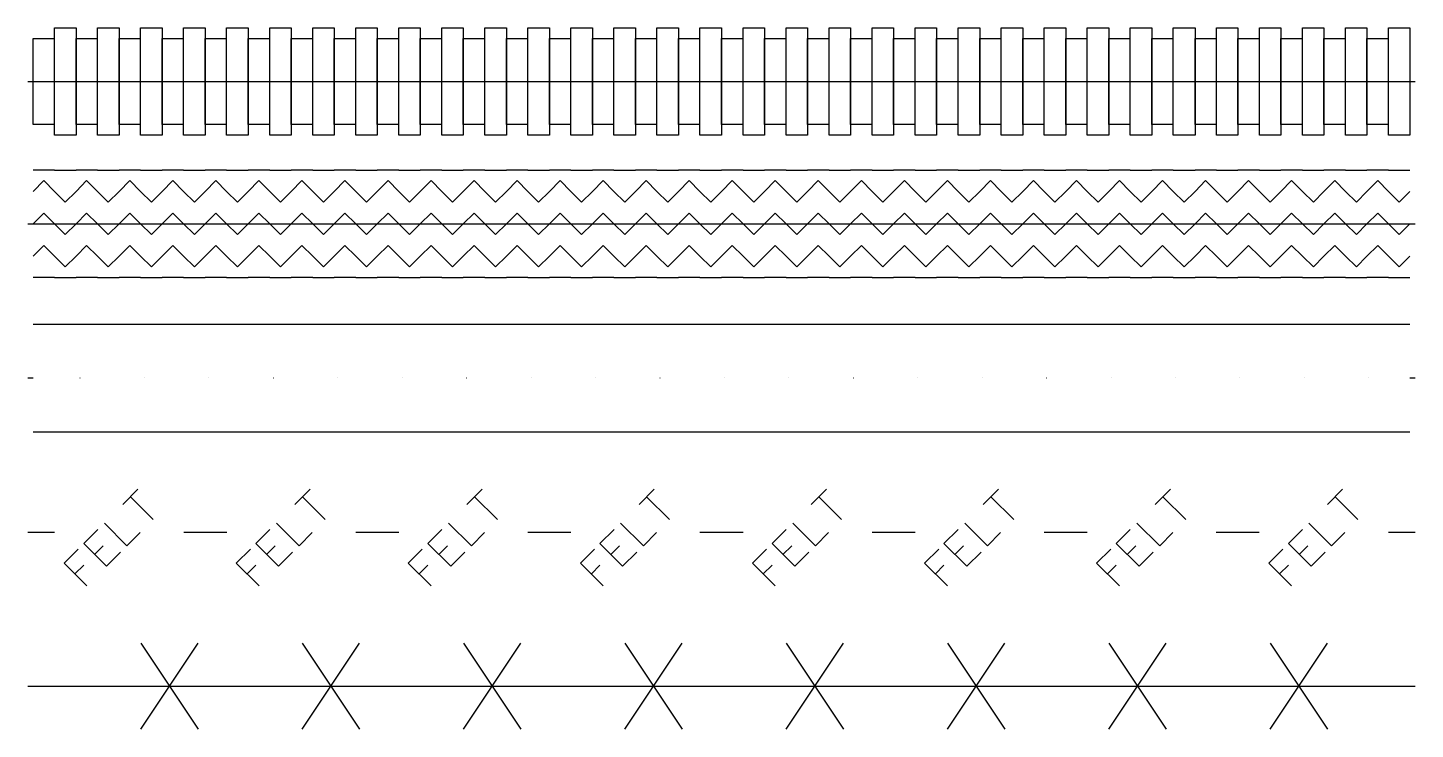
# Model space of a CAD drawing. Header units: inches. Extents: x 47316 to 59086, y 3141 to 11743.
# Drawn here: x 50310.2 to 50374.8, y 7525.4 to 7558 of the extents above; entities that cross this region are included whole.
import ezdxf

# ---------------------------------------------------------------- set-up
doc = ezdxf.new("R2010")
doc.units = ezdxf.units.IN
doc.header["$MEASUREMENT"] = 0

msp = doc.modelspace()

# ---------------------------------------------------------------- linework, layer by layer
at = {"color": 0, "lineweight": -3}
for p, q in [((50311.497, 7558.001), (50312.497, 7558.001)), ((50311.497, 7552.998), (50311.497, 7558.001)), ((50312.497, 7558.001), (50312.497, 7552.998)), ((50313.498, 7558.001), (50314.498, 7558.001)), ((50313.498, 7552.998), (50313.498, 7558.001)), ((50314.498, 7558.001), (50314.498, 7552.998)), ((50315.499, 7558.001), (50316.5, 7558.001)), ((50315.499, 7552.998), (50315.499, 7558.001)), ((50316.5, 7558.001), (50316.5, 7552.998)), ((50317.5, 7558.001), (50318.501, 7558.001)), ((50317.5, 7552.998), (50317.5, 7558.001)), ((50318.501, 7558.001), (50318.501, 7552.998)), ((50319.502, 7558.001), (50320.514, 7558.001)), ((50319.502, 7552.998), (50319.502, 7558.001)), ((50320.514, 7558.001), (50320.514, 7552.998)), ((50321.515, 7558.001), (50322.516, 7558.001)), ((50321.515, 7552.998), (50321.515, 7558.001)), ((50322.516, 7558.001), (50322.516, 7552.998)), ((50323.516, 7558.001), (50324.517, 7558.001)), ((50323.516, 7552.998), (50323.516, 7558.001)), ((50324.517, 7558.001), (50324.517, 7552.998)), ((50325.518, 7558.001), (50326.518, 7558.001)), ((50325.518, 7552.998), (50325.518, 7558.001)), ((50326.518, 7558.001), (50326.518, 7552.998)), ((50327.519, 7558.001), (50328.519, 7558.001)), ((50327.519, 7552.998), (50327.519, 7558.001)), ((50328.519, 7558.001), (50328.519, 7552.998)), ((50329.52, 7558.001), (50330.521, 7558.001)), ((50329.52, 7552.998), (50329.52, 7558.001)), ((50330.521, 7558.001), (50330.521, 7552.998)), ((50331.534, 7558.001), (50332.534, 7558.001)), ((50331.534, 7552.998), (50331.534, 7558.001)), ((50332.534, 7558.001), (50332.534, 7552.998)), ((50333.535, 7558.001), (50334.535, 7558.001)), ((50333.535, 7552.998), (50333.535, 7558.001)), ((50334.535, 7558.001), (50334.535, 7552.998)), ((50335.536, 7558.001), (50336.537, 7558.001)), ((50335.536, 7552.998), (50335.536, 7558.001)), ((50336.537, 7558.001), (50336.537, 7552.998)), ((50337.537, 7558.001), (50338.538, 7558.001)), ((50337.537, 7552.998), (50337.537, 7558.001)), ((50338.538, 7558.001), (50338.538, 7552.998)), ((50339.539, 7558.001), (50340.539, 7558.001)), ((50339.539, 7552.998), (50339.539, 7558.001)), ((50340.539, 7558.001), (50340.539, 7552.998)), ((50341.54, 7558.001), (50342.553, 7558.001)), ((50341.54, 7552.998), (50341.54, 7558.001)), ((50342.553, 7558.001), (50342.553, 7552.998)), ((50343.553, 7558.001), (50344.554, 7558.001)), ((50343.553, 7552.998), (50343.553, 7558.001)), ((50344.554, 7558.001), (50344.554, 7552.998)), ((50345.555, 7558.001), (50346.555, 7558.001)), ((50345.555, 7552.998), (50345.555, 7558.001)), ((50346.555, 7558.001), (50346.555, 7552.998)), ((50347.556, 7558.001), (50348.556, 7558.001)), ((50347.556, 7552.998), (50347.556, 7558.001)), ((50348.556, 7558.001), (50348.556, 7552.998)), ((50349.557, 7558.001), (50350.558, 7558.001)), ((50349.557, 7552.998), (50349.557, 7558.001)), ((50350.558, 7558.001), (50350.558, 7552.998)), ((50351.558, 7558.001), (50352.559, 7558.001)), ((50351.558, 7552.998), (50351.558, 7558.001)), ((50352.559, 7558.001), (50352.559, 7552.998)), ((50353.572, 7558.001), (50354.572, 7558.001)), ((50353.572, 7552.998), (50353.572, 7558.001)), ((50354.572, 7558.001), (50354.572, 7552.998)), ((50355.573, 7558.001), (50356.574, 7558.001)), ((50355.573, 7552.998), (50355.573, 7558.001)), ((50356.574, 7558.001), (50356.574, 7552.998)), ((50357.574, 7558.001), (50358.575, 7558.001)), ((50357.574, 7552.998), (50357.574, 7558.001)), ((50358.575, 7558.001), (50358.575, 7552.998)), ((50359.576, 7558.001), (50360.576, 7558.001)), ((50359.576, 7552.998), (50359.576, 7558.001)), ((50360.576, 7558.001), (50360.576, 7552.998)), ((50361.577, 7558.001), (50362.577, 7558.001)), ((50361.577, 7552.998), (50361.577, 7558.001)), ((50362.577, 7558.001), (50362.577, 7552.998)), ((50363.578, 7558.001), (50364.591, 7558.001)), ((50363.578, 7552.998), (50363.578, 7558.001)), ((50364.591, 7558.001), (50364.591, 7552.998)), ((50365.592, 7558.001), (50366.592, 7558.001)), ((50365.592, 7552.998), (50365.592, 7558.001)), ((50366.592, 7558.001), (50366.592, 7552.998)), ((50367.593, 7558.001), (50368.593, 7558.001)), ((50367.593, 7552.998), (50367.593, 7558.001)), ((50368.593, 7558.001), (50368.593, 7552.998)), ((50369.594, 7558.001), (50370.595, 7558.001)), ((50369.594, 7552.998), (50369.594, 7558.001)), ((50370.595, 7558.001), (50370.595, 7552.998)), ((50371.595, 7558.001), (50372.596, 7558.001)), ((50371.595, 7552.998), (50371.595, 7558.001)), ((50372.596, 7558.001), (50372.596, 7552.998)), ((50373.597, 7558.001), (50374.597, 7558.001)), ((50373.597, 7552.998), (50373.597, 7558.001)), ((50374.597, 7558.001), (50374.597, 7552.998)), ((50310.496, 7553.504), (50310.496, 7557.507)), ((50310.496, 7557.507), (50311.497, 7557.507)), ((50312.497, 7553.504), (50312.497, 7557.507)), ((50312.497, 7557.507), (50313.498, 7557.507)), ((50314.498, 7553.504), (50314.498, 7557.507)), ((50314.498, 7557.507), (50315.499, 7557.507)), ((50316.5, 7553.504), (50316.5, 7557.507)), ((50316.5, 7557.507), (50317.5, 7557.507)), ((50318.501, 7553.504), (50318.501, 7557.507)), ((50318.501, 7557.507), (50319.502, 7557.507)), ((50320.514, 7553.504), (50320.514, 7557.507)), ((50320.514, 7557.507), (50321.515, 7557.507)), ((50322.516, 7553.504), (50322.516, 7557.507)), ((50322.516, 7557.507), (50323.516, 7557.507)), ((50324.517, 7553.504), (50324.517, 7557.507)), ((50324.517, 7557.507), (50325.518, 7557.507)), ((50326.518, 7553.504), (50326.518, 7557.507)), ((50326.518, 7557.507), (50327.519, 7557.507)), ((50328.519, 7553.504), (50328.519, 7557.507)), ((50328.519, 7557.507), (50329.52, 7557.507)), ((50330.521, 7553.504), (50330.521, 7557.507)), ((50330.521, 7557.507), (50331.534, 7557.507)), ((50332.534, 7553.504), (50332.534, 7557.507)), ((50332.534, 7557.507), (50333.535, 7557.507)), ((50334.535, 7553.504), (50334.535, 7557.507)), ((50334.535, 7557.507), (50335.536, 7557.507)), ((50336.537, 7553.504), (50336.537, 7557.507)), ((50336.537, 7557.507), (50337.537, 7557.507)), ((50338.538, 7553.504), (50338.538, 7557.507)), ((50338.538, 7557.507), (50339.539, 7557.507)), ((50340.539, 7553.504), (50340.539, 7557.507)), ((50340.539, 7557.507), (50341.54, 7557.507)), ((50342.553, 7553.504), (50342.553, 7557.507)), ((50342.553, 7557.507), (50343.553, 7557.507)), ((50344.554, 7553.504), (50344.554, 7557.507)), ((50344.554, 7557.507), (50345.555, 7557.507)), ((50346.555, 7553.504), (50346.555, 7557.507)), ((50346.555, 7557.507), (50347.556, 7557.507)), ((50348.556, 7553.504), (50348.556, 7557.507)), ((50348.556, 7557.507), (50349.557, 7557.507)), ((50350.558, 7553.504), (50350.558, 7557.507)), ((50350.558, 7557.507), (50351.558, 7557.507)), ((50352.559, 7553.504), (50352.559, 7557.507)), ((50352.559, 7557.507), (50353.572, 7557.507)), ((50354.572, 7553.504), (50354.572, 7557.507)), ((50354.572, 7557.507), (50355.573, 7557.507)), ((50356.574, 7553.504), (50356.574, 7557.507)), ((50356.574, 7557.507), (50357.574, 7557.507)), ((50358.575, 7553.504), (50358.575, 7557.507)), ((50358.575, 7557.507), (50359.576, 7557.507)), ((50360.576, 7553.504), (50360.576, 7557.507)), ((50360.576, 7557.507), (50361.577, 7557.507)), ((50362.577, 7553.504), (50362.577, 7557.507)), ((50362.577, 7557.507), (50363.578, 7557.507)), ((50364.591, 7553.504), (50364.591, 7557.507)), ((50364.591, 7557.507), (50365.592, 7557.507)), ((50366.592, 7553.504), (50366.592, 7557.507)), ((50366.592, 7557.507), (50367.593, 7557.507)), ((50368.593, 7553.504), (50368.593, 7557.507)), ((50368.593, 7557.507), (50369.594, 7557.507)), ((50370.595, 7553.504), (50370.595, 7557.507)), ((50370.595, 7557.507), (50371.595, 7557.507)), ((50372.596, 7553.504), (50372.596, 7557.507)), ((50372.596, 7557.507), (50373.597, 7557.507)), ((50310.249, 7555.505), (50310.496, 7555.505)), ((50310.496, 7555.505), (50312.497, 7555.505)), ((50312.497, 7555.505), (50314.498, 7555.505)), ((50314.498, 7555.505), (50316.5, 7555.505)), ((50316.5, 7555.505), (50318.501, 7555.505)), ((50318.501, 7555.505), (50320.514, 7555.505)), ((50320.514, 7555.505), (50322.516, 7555.505)), ((50322.516, 7555.505), (50324.517, 7555.505)), ((50324.517, 7555.505), (50326.518, 7555.505)), ((50326.518, 7555.505), (50328.519, 7555.505)), ((50328.519, 7555.505), (50330.521, 7555.505)), ((50330.521, 7555.505), (50332.534, 7555.505)), ((50332.534, 7555.505), (50334.535, 7555.505)), ((50334.535, 7555.505), (50336.537, 7555.505)), ((50336.537, 7555.505), (50338.538, 7555.505)), ((50338.538, 7555.505), (50340.539, 7555.505)), ((50340.539, 7555.505), (50342.553, 7555.505)), ((50342.553, 7555.505), (50344.554, 7555.505)), ((50344.554, 7555.505), (50346.555, 7555.505)), ((50346.555, 7555.505), (50348.556, 7555.505)), ((50348.556, 7555.505), (50350.558, 7555.505)), ((50350.558, 7555.505), (50352.559, 7555.505)), ((50352.559, 7555.505), (50354.572, 7555.505)), ((50354.572, 7555.505), (50356.574, 7555.505)), ((50356.574, 7555.505), (50358.575, 7555.505)), ((50358.575, 7555.505), (50360.576, 7555.505)), ((50360.576, 7555.505), (50362.577, 7555.505)), ((50362.577, 7555.505), (50364.591, 7555.505)), ((50364.591, 7555.505), (50366.592, 7555.505)), ((50366.592, 7555.505), (50368.593, 7555.505)), ((50368.593, 7555.505), (50370.595, 7555.505)), ((50370.595, 7555.505), (50372.596, 7555.505)), ((50372.596, 7555.505), (50374.597, 7555.505)), ((50374.597, 7555.505), (50374.844, 7555.505)), ((50311.497, 7553.504), (50310.496, 7553.504)), ((50313.498, 7553.504), (50312.497, 7553.504)), ((50315.499, 7553.504), (50314.498, 7553.504)), ((50317.5, 7553.504), (50316.5, 7553.504)), ((50319.502, 7553.504), (50318.501, 7553.504)), ((50321.515, 7553.504), (50320.514, 7553.504)), ((50323.516, 7553.504), (50322.516, 7553.504)), ((50325.518, 7553.504), (50324.517, 7553.504)), ((50327.519, 7553.504), (50326.518, 7553.504)), ((50329.52, 7553.504), (50328.519, 7553.504)), ((50331.534, 7553.504), (50330.521, 7553.504)), ((50333.535, 7553.504), (50332.534, 7553.504)), ((50335.536, 7553.504), (50334.535, 7553.504)), ((50337.537, 7553.504), (50336.537, 7553.504)), ((50339.539, 7553.504), (50338.538, 7553.504)), ((50341.54, 7553.504), (50340.539, 7553.504)), ((50343.553, 7553.504), (50342.553, 7553.504)), ((50345.555, 7553.504), (50344.554, 7553.504)), ((50347.556, 7553.504), (50346.555, 7553.504)), ((50349.557, 7553.504), (50348.556, 7553.504)), ((50351.558, 7553.504), (50350.558, 7553.504)), ((50353.572, 7553.504), (50352.559, 7553.504)), ((50355.573, 7553.504), (50354.572, 7553.504)), ((50357.574, 7553.504), (50356.574, 7553.504)), ((50359.576, 7553.504), (50358.575, 7553.504)), ((50361.577, 7553.504), (50360.576, 7553.504)), ((50363.578, 7553.504), (50362.577, 7553.504)), ((50365.592, 7553.504), (50364.591, 7553.504)), ((50367.593, 7553.504), (50366.592, 7553.504)), ((50369.594, 7553.504), (50368.593, 7553.504)), ((50371.595, 7553.504), (50370.595, 7553.504)), ((50373.597, 7553.504), (50372.596, 7553.504)), ((50312.497, 7552.998), (50311.497, 7552.998)), ((50314.498, 7552.998), (50313.498, 7552.998)), ((50316.5, 7552.998), (50315.499, 7552.998)), ((50318.501, 7552.998), (50317.5, 7552.998)), ((50320.514, 7552.998), (50319.502, 7552.998)), ((50322.516, 7552.998), (50321.515, 7552.998)), ((50324.517, 7552.998), (50323.516, 7552.998)), ((50326.518, 7552.998), (50325.518, 7552.998)), ((50328.519, 7552.998), (50327.519, 7552.998)), ((50330.521, 7552.998), (50329.52, 7552.998)), ((50332.534, 7552.998), (50331.534, 7552.998)), ((50334.535, 7552.998), (50333.535, 7552.998)), ((50336.537, 7552.998), (50335.536, 7552.998)), ((50338.538, 7552.998), (50337.537, 7552.998)), ((50340.539, 7552.998), (50339.539, 7552.998)), ((50342.553, 7552.998), (50341.54, 7552.998)), ((50344.554, 7552.998), (50343.553, 7552.998)), ((50346.555, 7552.998), (50345.555, 7552.998)), ((50348.556, 7552.998), (50347.556, 7552.998)), ((50350.558, 7552.998), (50349.557, 7552.998)), ((50352.559, 7552.998), (50351.558, 7552.998)), ((50354.572, 7552.998), (50353.572, 7552.998)), ((50356.574, 7552.998), (50355.573, 7552.998)), ((50358.575, 7552.998), (50357.574, 7552.998)), ((50360.576, 7552.998), (50359.576, 7552.998)), ((50362.577, 7552.998), (50361.577, 7552.998)), ((50364.591, 7552.998), (50363.578, 7552.998)), ((50366.592, 7552.998), (50365.592, 7552.998)), ((50368.593, 7552.998), (50367.593, 7552.998)), ((50370.595, 7552.998), (50369.594, 7552.998)), ((50372.596, 7552.998), (50371.595, 7552.998)), ((50374.597, 7552.998), (50373.597, 7552.998)), ((50311.497, 7551.379), (50310.496, 7551.379)), ((50311.497, 7551.379), (50312.497, 7551.379)), ((50313.498, 7551.379), (50312.497, 7551.379)), ((50313.498, 7551.379), (50314.498, 7551.379)), ((50315.499, 7551.379), (50314.498, 7551.379)), ((50315.499, 7551.379), (50316.5, 7551.379)), ((50317.5, 7551.379), (50316.5, 7551.379)), ((50317.5, 7551.379), (50318.501, 7551.379)), ((50319.502, 7551.379), (50318.501, 7551.379)), ((50319.502, 7551.379), (50320.514, 7551.379)), ((50321.515, 7551.379), (50320.514, 7551.379)), ((50321.515, 7551.379), (50322.516, 7551.379)), ((50323.516, 7551.379), (50322.516, 7551.379)), ((50323.516, 7551.379), (50324.517, 7551.379)), ((50325.518, 7551.379), (50324.517, 7551.379)), ((50325.518, 7551.379), (50326.518, 7551.379)), ((50327.519, 7551.379), (50326.518, 7551.379)), ((50327.519, 7551.379), (50328.519, 7551.379)), ((50329.52, 7551.379), (50328.519, 7551.379)), ((50329.52, 7551.379), (50330.521, 7551.379)), ((50331.534, 7551.379), (50330.521, 7551.379)), ((50331.534, 7551.379), (50332.534, 7551.379)), ((50333.535, 7551.379), (50332.534, 7551.379)), ((50333.535, 7551.379), (50334.535, 7551.379)), ((50335.536, 7551.379), (50334.535, 7551.379)), ((50335.536, 7551.379), (50336.537, 7551.379)), ((50337.537, 7551.379), (50336.537, 7551.379)), ((50337.537, 7551.379), (50338.538, 7551.379)), ((50339.539, 7551.379), (50338.538, 7551.379)), ((50339.539, 7551.379), (50340.539, 7551.379)), ((50341.54, 7551.379), (50340.539, 7551.379)), ((50341.54, 7551.379), (50342.553, 7551.379)), ((50343.553, 7551.379), (50342.553, 7551.379)), ((50343.553, 7551.379), (50344.554, 7551.379)), ((50345.555, 7551.379), (50344.554, 7551.379)), ((50345.555, 7551.379), (50346.555, 7551.379)), ((50347.556, 7551.379), (50346.555, 7551.379)), ((50347.556, 7551.379), (50348.556, 7551.379)), ((50349.557, 7551.379), (50348.556, 7551.379)), ((50349.557, 7551.379), (50350.558, 7551.379)), ((50351.558, 7551.379), (50350.558, 7551.379)), ((50351.558, 7551.379), (50352.559, 7551.379)), ((50353.572, 7551.379), (50352.559, 7551.379)), ((50353.572, 7551.379), (50354.572, 7551.379)), ((50355.573, 7551.379), (50354.572, 7551.379)), ((50355.573, 7551.379), (50356.574, 7551.379)), ((50357.574, 7551.379), (50356.574, 7551.379)), ((50357.574, 7551.379), (50358.575, 7551.379)), ((50359.576, 7551.379), (50358.575, 7551.379)), ((50359.576, 7551.379), (50360.576, 7551.379)), ((50361.577, 7551.379), (50360.576, 7551.379)), ((50361.577, 7551.379), (50362.577, 7551.379)), ((50363.578, 7551.379), (50362.577, 7551.379)), ((50363.578, 7551.379), (50364.591, 7551.379)), ((50365.592, 7551.379), (50364.591, 7551.379)), ((50365.592, 7551.379), (50366.592, 7551.379)), ((50367.593, 7551.379), (50366.592, 7551.379)), ((50367.593, 7551.379), (50368.593, 7551.379)), ((50369.594, 7551.379), (50368.593, 7551.379)), ((50369.594, 7551.379), (50370.595, 7551.379)), ((50371.595, 7551.379), (50370.595, 7551.379)), ((50371.595, 7551.379), (50372.596, 7551.379)), ((50373.597, 7551.379), (50372.596, 7551.379)), ((50373.597, 7551.379), (50374.597, 7551.379)), ((50310.496, 7550.379), (50310.99, 7550.885)), ((50310.99, 7550.885), (50311.497, 7550.379)), ((50312.497, 7550.379), (50312.991, 7550.885)), ((50312.991, 7550.885), (50313.498, 7550.379)), ((50314.498, 7550.379), (50315.005, 7550.885)), ((50315.005, 7550.885), (50315.499, 7550.379)), ((50316.5, 7550.379), (50317.006, 7550.885)), ((50317.006, 7550.885), (50317.5, 7550.379)), ((50318.501, 7550.379), (50319.007, 7550.885)), ((50319.007, 7550.885), (50319.502, 7550.379)), ((50320.514, 7550.379), (50321.009, 7550.885)), ((50321.009, 7550.885), (50321.515, 7550.379)), ((50322.516, 7550.379), (50323.01, 7550.885)), ((50323.01, 7550.885), (50323.516, 7550.379)), ((50324.517, 7550.379), (50325.011, 7550.885)), ((50325.011, 7550.885), (50325.518, 7550.379)), ((50326.518, 7550.379), (50327.025, 7550.885)), ((50327.025, 7550.885), (50327.519, 7550.379)), ((50328.519, 7550.379), (50329.026, 7550.885)), ((50329.026, 7550.885), (50329.52, 7550.379)), ((50330.521, 7550.379), (50331.027, 7550.885)), ((50331.027, 7550.885), (50331.534, 7550.379)), ((50332.534, 7550.379), (50333.028, 7550.885)), ((50333.028, 7550.885), (50333.535, 7550.379)), ((50334.535, 7550.379), (50335.03, 7550.885)), ((50335.03, 7550.885), (50335.536, 7550.379)), ((50336.537, 7550.379), (50337.043, 7550.885)), ((50337.043, 7550.885), (50337.537, 7550.379)), ((50338.538, 7550.379), (50339.044, 7550.885)), ((50339.044, 7550.885), (50339.539, 7550.379)), ((50340.539, 7550.379), (50341.046, 7550.885)), ((50341.046, 7550.885), (50341.54, 7550.379)), ((50342.553, 7550.379), (50343.047, 7550.885)), ((50343.047, 7550.885), (50343.553, 7550.379)), ((50344.554, 7550.379), (50345.048, 7550.885)), ((50345.048, 7550.885), (50345.555, 7550.379)), ((50346.555, 7550.379), (50347.049, 7550.885)), ((50347.049, 7550.885), (50347.556, 7550.379)), ((50348.556, 7550.379), (50349.063, 7550.885)), ((50349.063, 7550.885), (50349.557, 7550.379)), ((50350.558, 7550.379), (50351.064, 7550.885)), ((50351.064, 7550.885), (50351.558, 7550.379)), ((50352.559, 7550.379), (50353.065, 7550.885)), ((50353.065, 7550.885), (50353.572, 7550.379)), ((50354.572, 7550.379), (50355.067, 7550.885)), ((50355.067, 7550.885), (50355.573, 7550.379)), ((50356.574, 7550.379), (50357.068, 7550.885)), ((50357.068, 7550.885), (50357.574, 7550.379)), ((50358.575, 7550.379), (50359.081, 7550.885)), ((50359.081, 7550.885), (50359.576, 7550.379)), ((50360.576, 7550.379), (50361.083, 7550.885)), ((50361.083, 7550.885), (50361.577, 7550.379)), ((50362.577, 7550.379), (50363.084, 7550.885)), ((50363.084, 7550.885), (50363.578, 7550.379)), ((50364.591, 7550.379), (50365.085, 7550.885)), ((50365.085, 7550.885), (50365.592, 7550.379)), ((50366.592, 7550.379), (50367.086, 7550.885)), ((50367.086, 7550.885), (50367.593, 7550.379)), ((50368.593, 7550.379), (50369.088, 7550.885)), ((50369.088, 7550.885), (50369.594, 7550.379)), ((50370.595, 7550.379), (50371.101, 7550.885)), ((50371.101, 7550.885), (50371.595, 7550.379)), ((50372.596, 7550.379), (50373.102, 7550.885)), ((50373.102, 7550.885), (50373.597, 7550.379)), ((50311.991, 7549.885), (50311.497, 7550.379)), ((50312.497, 7550.379), (50311.991, 7549.885)), ((50313.992, 7549.885), (50313.498, 7550.379)), ((50314.498, 7550.379), (50313.992, 7549.885)), ((50316.006, 7549.885), (50315.499, 7550.379)), ((50316.5, 7550.379), (50316.006, 7549.885)), ((50318.007, 7549.885), (50317.5, 7550.379)), ((50318.501, 7550.379), (50318.007, 7549.885)), ((50320.008, 7549.885), (50319.502, 7550.379)), ((50320.514, 7550.379), (50320.008, 7549.885)), ((50322.009, 7549.885), (50321.515, 7550.379)), ((50322.516, 7550.379), (50322.009, 7549.885)), ((50324.01, 7549.885), (50323.516, 7550.379)), ((50324.517, 7550.379), (50324.01, 7549.885)), ((50326.024, 7549.885), (50325.518, 7550.379)), ((50326.518, 7550.379), (50326.024, 7549.885)), ((50328.025, 7549.885), (50327.519, 7550.379)), ((50328.519, 7550.379), (50328.025, 7549.885)), ((50330.027, 7549.885), (50329.52, 7550.379)), ((50330.521, 7550.379), (50330.027, 7549.885)), ((50332.028, 7549.885), (50331.534, 7550.379)), ((50332.534, 7550.379), (50332.028, 7549.885)), ((50334.029, 7549.885), (50333.535, 7550.379)), ((50334.535, 7550.379), (50334.029, 7549.885)), ((50336.03, 7549.885), (50335.536, 7550.379)), ((50336.537, 7550.379), (50336.03, 7549.885)), ((50338.044, 7549.885), (50337.537, 7550.379)), ((50338.538, 7550.379), (50338.044, 7549.885)), ((50340.045, 7549.885), (50339.539, 7550.379)), ((50340.539, 7550.379), (50340.045, 7549.885)), ((50342.046, 7549.885), (50341.54, 7550.379)), ((50342.553, 7550.379), (50342.046, 7549.885)), ((50344.047, 7549.885), (50343.553, 7550.379)), ((50344.554, 7550.379), (50344.047, 7549.885)), ((50346.049, 7549.885), (50345.555, 7550.379)), ((50346.555, 7550.379), (50346.049, 7549.885)), ((50348.062, 7549.885), (50347.556, 7550.379)), ((50348.556, 7550.379), (50348.062, 7549.885)), ((50350.064, 7549.885), (50349.557, 7550.379)), ((50350.558, 7550.379), (50350.064, 7549.885)), ((50352.065, 7549.885), (50351.558, 7550.379)), ((50352.559, 7550.379), (50352.065, 7549.885)), ((50354.066, 7549.885), (50353.572, 7550.379)), ((50354.572, 7550.379), (50354.066, 7549.885)), ((50356.067, 7549.885), (50355.573, 7550.379)), ((50356.574, 7550.379), (50356.067, 7549.885)), ((50358.068, 7549.885), (50357.574, 7550.379)), ((50358.575, 7550.379), (50358.068, 7549.885)), ((50360.082, 7549.885), (50359.576, 7550.379)), ((50360.576, 7550.379), (50360.082, 7549.885)), ((50362.083, 7549.885), (50361.577, 7550.379)), ((50362.577, 7550.379), (50362.083, 7549.885)), ((50364.085, 7549.885), (50363.578, 7550.379)), ((50364.591, 7550.379), (50364.085, 7549.885)), ((50366.086, 7549.885), (50365.592, 7550.379)), ((50366.592, 7550.379), (50366.086, 7549.885)), ((50368.087, 7549.885), (50367.593, 7550.379)), ((50368.593, 7550.379), (50368.087, 7549.885)), ((50370.101, 7549.885), (50369.594, 7550.379)), ((50370.595, 7550.379), (50370.101, 7549.885)), ((50372.102, 7549.885), (50371.595, 7550.379)), ((50372.596, 7550.379), (50372.102, 7549.885)), ((50374.103, 7549.885), (50373.597, 7550.379)), ((50374.597, 7550.379), (50374.103, 7549.885)), ((50310.496, 7548.872), (50310.99, 7549.378)), ((50310.99, 7549.378), (50311.497, 7548.872)), ((50312.497, 7548.872), (50312.991, 7549.378)), ((50312.991, 7549.378), (50313.498, 7548.872)), ((50314.498, 7548.872), (50315.005, 7549.378)), ((50315.005, 7549.378), (50315.499, 7548.872)), ((50316.5, 7548.872), (50317.006, 7549.378)), ((50317.006, 7549.378), (50317.5, 7548.872)), ((50318.501, 7548.872), (50319.007, 7549.378)), ((50319.007, 7549.378), (50319.502, 7548.872)), ((50320.514, 7548.872), (50321.009, 7549.378)), ((50321.009, 7549.378), (50321.515, 7548.872)), ((50322.516, 7548.872), (50323.01, 7549.378)), ((50323.01, 7549.378), (50323.516, 7548.872)), ((50324.517, 7548.872), (50325.011, 7549.378)), ((50325.011, 7549.378), (50325.518, 7548.872)), ((50326.518, 7548.872), (50327.025, 7549.378)), ((50327.025, 7549.378), (50327.519, 7548.872)), ((50328.519, 7548.872), (50329.026, 7549.378)), ((50329.026, 7549.378), (50329.52, 7548.872)), ((50330.521, 7548.872), (50331.027, 7549.378)), ((50331.027, 7549.378), (50331.534, 7548.872)), ((50332.534, 7548.872), (50333.028, 7549.378)), ((50333.028, 7549.378), (50333.535, 7548.872)), ((50334.535, 7548.872), (50335.03, 7549.378)), ((50335.03, 7549.378), (50335.536, 7548.872)), ((50336.537, 7548.872), (50337.043, 7549.378)), ((50337.043, 7549.378), (50337.537, 7548.872)), ((50338.538, 7548.872), (50339.044, 7549.378)), ((50339.044, 7549.378), (50339.539, 7548.872)), ((50340.539, 7548.872), (50341.046, 7549.378)), ((50341.046, 7549.378), (50341.54, 7548.872)), ((50342.553, 7548.872), (50343.047, 7549.378)), ((50343.047, 7549.378), (50343.553, 7548.872)), ((50344.554, 7548.872), (50345.048, 7549.378)), ((50345.048, 7549.378), (50345.555, 7548.872)), ((50346.555, 7548.872), (50347.049, 7549.378)), ((50347.049, 7549.378), (50347.556, 7548.872)), ((50348.556, 7548.872), (50349.063, 7549.378)), ((50349.063, 7549.378), (50349.557, 7548.872)), ((50350.558, 7548.872), (50351.064, 7549.378)), ((50351.064, 7549.378), (50351.558, 7548.872)), ((50352.559, 7548.872), (50353.065, 7549.378)), ((50353.065, 7549.378), (50353.572, 7548.872)), ((50354.572, 7548.872), (50355.067, 7549.378)), ((50355.067, 7549.378), (50355.573, 7548.872)), ((50356.574, 7548.872), (50357.068, 7549.378)), ((50357.068, 7549.378), (50357.574, 7548.872)), ((50358.575, 7548.872), (50359.081, 7549.378)), ((50359.081, 7549.378), (50359.576, 7548.872)), ((50360.576, 7548.872), (50361.083, 7549.378)), ((50361.083, 7549.378), (50361.577, 7548.872)), ((50362.577, 7548.872), (50363.084, 7549.378)), ((50363.084, 7549.378), (50363.578, 7548.872)), ((50364.591, 7548.872), (50365.085, 7549.378)), ((50365.085, 7549.378), (50365.592, 7548.872)), ((50366.592, 7548.872), (50367.086, 7549.378)), ((50367.086, 7549.378), (50367.593, 7548.872)), ((50368.593, 7548.872), (50369.088, 7549.378)), ((50369.088, 7549.378), (50369.594, 7548.872)), ((50370.595, 7548.872), (50371.101, 7549.378)), ((50371.101, 7549.378), (50371.595, 7548.872)), ((50372.596, 7548.872), (50373.102, 7549.378)), ((50373.102, 7549.378), (50373.597, 7548.872)), ((50310.249, 7548.872), (50310.496, 7548.872)), ((50310.496, 7548.872), (50311.497, 7548.872)), ((50311.497, 7548.872), (50311.991, 7548.378)), ((50311.497, 7548.872), (50312.497, 7548.872)), ((50311.991, 7548.378), (50312.497, 7548.872)), ((50312.497, 7548.872), (50313.498, 7548.872)), ((50313.498, 7548.872), (50313.992, 7548.378)), ((50313.498, 7548.872), (50314.498, 7548.872)), ((50313.992, 7548.378), (50314.498, 7548.872)), ((50314.498, 7548.872), (50315.499, 7548.872)), ((50315.499, 7548.872), (50316.006, 7548.378)), ((50315.499, 7548.872), (50316.5, 7548.872)), ((50316.006, 7548.378), (50316.5, 7548.872)), ((50316.5, 7548.872), (50317.5, 7548.872)), ((50317.5, 7548.872), (50318.007, 7548.378)), ((50317.5, 7548.872), (50318.501, 7548.872)), ((50318.007, 7548.378), (50318.501, 7548.872)), ((50318.501, 7548.872), (50319.502, 7548.872)), ((50319.502, 7548.872), (50320.008, 7548.378)), ((50319.502, 7548.872), (50320.514, 7548.872)), ((50320.008, 7548.378), (50320.514, 7548.872)), ((50320.514, 7548.872), (50321.515, 7548.872)), ((50321.515, 7548.872), (50322.009, 7548.378)), ((50321.515, 7548.872), (50322.516, 7548.872)), ((50322.009, 7548.378), (50322.516, 7548.872)), ((50322.516, 7548.872), (50323.516, 7548.872)), ((50323.516, 7548.872), (50324.01, 7548.378)), ((50323.516, 7548.872), (50324.517, 7548.872)), ((50324.01, 7548.378), (50324.517, 7548.872)), ((50324.517, 7548.872), (50325.518, 7548.872)), ((50325.518, 7548.872), (50326.024, 7548.378)), ((50325.518, 7548.872), (50326.518, 7548.872)), ((50326.024, 7548.378), (50326.518, 7548.872)), ((50326.518, 7548.872), (50327.519, 7548.872)), ((50327.519, 7548.872), (50328.025, 7548.378)), ((50327.519, 7548.872), (50328.519, 7548.872)), ((50328.025, 7548.378), (50328.519, 7548.872)), ((50328.519, 7548.872), (50329.52, 7548.872)), ((50329.52, 7548.872), (50330.027, 7548.378)), ((50329.52, 7548.872), (50330.521, 7548.872)), ((50330.027, 7548.378), (50330.521, 7548.872)), ((50330.521, 7548.872), (50331.534, 7548.872)), ((50331.534, 7548.872), (50332.028, 7548.378)), ((50331.534, 7548.872), (50332.534, 7548.872)), ((50332.028, 7548.378), (50332.534, 7548.872)), ((50332.534, 7548.872), (50333.535, 7548.872)), ((50333.535, 7548.872), (50334.029, 7548.378)), ((50333.535, 7548.872), (50334.535, 7548.872)), ((50334.029, 7548.378), (50334.535, 7548.872)), ((50334.535, 7548.872), (50335.536, 7548.872)), ((50335.536, 7548.872), (50336.03, 7548.378)), ((50335.536, 7548.872), (50336.537, 7548.872)), ((50336.03, 7548.378), (50336.537, 7548.872)), ((50336.537, 7548.872), (50337.537, 7548.872)), ((50337.537, 7548.872), (50338.044, 7548.378)), ((50337.537, 7548.872), (50338.538, 7548.872)), ((50338.044, 7548.378), (50338.538, 7548.872)), ((50338.538, 7548.872), (50339.539, 7548.872)), ((50339.539, 7548.872), (50340.045, 7548.378)), ((50339.539, 7548.872), (50340.539, 7548.872)), ((50340.045, 7548.378), (50340.539, 7548.872)), ((50340.539, 7548.872), (50341.54, 7548.872)), ((50341.54, 7548.872), (50342.046, 7548.378)), ((50341.54, 7548.872), (50342.553, 7548.872)), ((50342.046, 7548.378), (50342.553, 7548.872)), ((50342.553, 7548.872), (50343.553, 7548.872)), ((50343.553, 7548.872), (50344.047, 7548.378)), ((50343.553, 7548.872), (50344.554, 7548.872)), ((50344.047, 7548.378), (50344.554, 7548.872)), ((50344.554, 7548.872), (50345.555, 7548.872)), ((50345.555, 7548.872), (50346.049, 7548.378)), ((50345.555, 7548.872), (50346.555, 7548.872)), ((50346.049, 7548.378), (50346.555, 7548.872)), ((50346.555, 7548.872), (50347.556, 7548.872)), ((50347.556, 7548.872), (50348.062, 7548.378)), ((50347.556, 7548.872), (50348.556, 7548.872)), ((50348.062, 7548.378), (50348.556, 7548.872)), ((50348.556, 7548.872), (50349.557, 7548.872)), ((50349.557, 7548.872), (50350.064, 7548.378)), ((50349.557, 7548.872), (50350.558, 7548.872)), ((50350.064, 7548.378), (50350.558, 7548.872)), ((50350.558, 7548.872), (50351.558, 7548.872)), ((50351.558, 7548.872), (50352.065, 7548.378)), ((50351.558, 7548.872), (50352.559, 7548.872)), ((50352.065, 7548.378), (50352.559, 7548.872)), ((50352.559, 7548.872), (50353.572, 7548.872)), ((50353.572, 7548.872), (50354.066, 7548.378)), ((50353.572, 7548.872), (50354.572, 7548.872)), ((50354.066, 7548.378), (50354.572, 7548.872)), ((50354.572, 7548.872), (50355.573, 7548.872)), ((50355.573, 7548.872), (50356.067, 7548.378)), ((50355.573, 7548.872), (50356.574, 7548.872)), ((50356.067, 7548.378), (50356.574, 7548.872)), ((50356.574, 7548.872), (50357.574, 7548.872)), ((50357.574, 7548.872), (50358.068, 7548.378)), ((50357.574, 7548.872), (50358.575, 7548.872)), ((50358.068, 7548.378), (50358.575, 7548.872)), ((50358.575, 7548.872), (50359.576, 7548.872)), ((50359.576, 7548.872), (50360.082, 7548.378)), ((50359.576, 7548.872), (50360.576, 7548.872)), ((50360.082, 7548.378), (50360.576, 7548.872)), ((50360.576, 7548.872), (50361.577, 7548.872)), ((50361.577, 7548.872), (50362.083, 7548.378)), ((50361.577, 7548.872), (50362.577, 7548.872)), ((50362.083, 7548.378), (50362.577, 7548.872)), ((50362.577, 7548.872), (50363.578, 7548.872)), ((50363.578, 7548.872), (50364.085, 7548.378)), ((50363.578, 7548.872), (50364.591, 7548.872)), ((50364.085, 7548.378), (50364.591, 7548.872)), ((50364.591, 7548.872), (50365.592, 7548.872)), ((50365.592, 7548.872), (50366.086, 7548.378)), ((50365.592, 7548.872), (50366.592, 7548.872)), ((50366.086, 7548.378), (50366.592, 7548.872)), ((50366.592, 7548.872), (50367.593, 7548.872)), ((50367.593, 7548.872), (50368.087, 7548.378)), ((50367.593, 7548.872), (50368.593, 7548.872)), ((50368.087, 7548.378), (50368.593, 7548.872)), ((50368.593, 7548.872), (50369.594, 7548.872)), ((50369.594, 7548.872), (50370.101, 7548.378)), ((50369.594, 7548.872), (50370.595, 7548.872)), ((50370.101, 7548.378), (50370.595, 7548.872)), ((50370.595, 7548.872), (50371.595, 7548.872)), ((50371.595, 7548.872), (50372.102, 7548.378)), ((50371.595, 7548.872), (50372.596, 7548.872)), ((50372.102, 7548.378), (50372.596, 7548.872)), ((50372.596, 7548.872), (50373.597, 7548.872)), ((50373.597, 7548.872), (50374.103, 7548.378)), ((50373.597, 7548.872), (50374.597, 7548.872)), ((50374.103, 7548.378), (50374.597, 7548.872)), ((50374.597, 7548.872), (50374.844, 7548.872)), ((50310.496, 7547.377), (50310.99, 7547.871)), ((50310.99, 7547.871), (50311.497, 7547.377)), ((50311.991, 7546.87), (50311.497, 7547.377)), ((50312.497, 7547.377), (50311.991, 7546.87)), ((50312.497, 7547.377), (50312.991, 7547.871)), ((50312.991, 7547.871), (50313.498, 7547.377)), ((50313.992, 7546.87), (50313.498, 7547.377)), ((50314.498, 7547.377), (50313.992, 7546.87)), ((50314.498, 7547.377), (50315.005, 7547.871)), ((50315.005, 7547.871), (50315.499, 7547.377)), ((50316.006, 7546.87), (50315.499, 7547.377)), ((50316.5, 7547.377), (50316.006, 7546.87)), ((50316.5, 7547.377), (50317.006, 7547.871)), ((50317.006, 7547.871), (50317.5, 7547.377)), ((50318.007, 7546.87), (50317.5, 7547.377)), ((50318.501, 7547.377), (50318.007, 7546.87)), ((50318.501, 7547.377), (50319.007, 7547.871)), ((50319.007, 7547.871), (50319.502, 7547.377)), ((50320.008, 7546.87), (50319.502, 7547.377)), ((50320.514, 7547.377), (50320.008, 7546.87)), ((50320.514, 7547.377), (50321.009, 7547.871)), ((50321.009, 7547.871), (50321.515, 7547.377)), ((50322.009, 7546.87), (50321.515, 7547.377)), ((50322.516, 7547.377), (50322.009, 7546.87)), ((50322.516, 7547.377), (50323.01, 7547.871)), ((50323.01, 7547.871), (50323.516, 7547.377)), ((50324.01, 7546.87), (50323.516, 7547.377)), ((50324.517, 7547.377), (50324.01, 7546.87)), ((50324.517, 7547.377), (50325.011, 7547.871)), ((50325.011, 7547.871), (50325.518, 7547.377)), ((50326.024, 7546.87), (50325.518, 7547.377)), ((50326.518, 7547.377), (50326.024, 7546.87)), ((50326.518, 7547.377), (50327.025, 7547.871)), ((50327.025, 7547.871), (50327.519, 7547.377)), ((50328.025, 7546.87), (50327.519, 7547.377)), ((50328.519, 7547.377), (50328.025, 7546.87)), ((50328.519, 7547.377), (50329.026, 7547.871)), ((50329.026, 7547.871), (50329.52, 7547.377)), ((50330.027, 7546.87), (50329.52, 7547.377)), ((50330.521, 7547.377), (50330.027, 7546.87)), ((50330.521, 7547.377), (50331.027, 7547.871)), ((50331.027, 7547.871), (50331.534, 7547.377)), ((50332.028, 7546.87), (50331.534, 7547.377)), ((50332.534, 7547.377), (50332.028, 7546.87)), ((50332.534, 7547.377), (50333.028, 7547.871)), ((50333.028, 7547.871), (50333.535, 7547.377)), ((50334.029, 7546.87), (50333.535, 7547.377)), ((50334.535, 7547.377), (50334.029, 7546.87)), ((50334.535, 7547.377), (50335.03, 7547.871)), ((50335.03, 7547.871), (50335.536, 7547.377)), ((50336.03, 7546.87), (50335.536, 7547.377)), ((50336.537, 7547.377), (50336.03, 7546.87)), ((50336.537, 7547.377), (50337.043, 7547.871)), ((50337.043, 7547.871), (50337.537, 7547.377)), ((50338.044, 7546.87), (50337.537, 7547.377)), ((50338.538, 7547.377), (50338.044, 7546.87)), ((50338.538, 7547.377), (50339.044, 7547.871)), ((50339.044, 7547.871), (50339.539, 7547.377)), ((50340.045, 7546.87), (50339.539, 7547.377)), ((50340.539, 7547.377), (50340.045, 7546.87)), ((50340.539, 7547.377), (50341.046, 7547.871)), ((50341.046, 7547.871), (50341.54, 7547.377)), ((50342.046, 7546.87), (50341.54, 7547.377)), ((50342.553, 7547.377), (50342.046, 7546.87)), ((50342.553, 7547.377), (50343.047, 7547.871)), ((50343.047, 7547.871), (50343.553, 7547.377)), ((50344.047, 7546.87), (50343.553, 7547.377)), ((50344.554, 7547.377), (50344.047, 7546.87)), ((50344.554, 7547.377), (50345.048, 7547.871)), ((50345.048, 7547.871), (50345.555, 7547.377)), ((50346.049, 7546.87), (50345.555, 7547.377)), ((50346.555, 7547.377), (50346.049, 7546.87)), ((50346.555, 7547.377), (50347.049, 7547.871)), ((50347.049, 7547.871), (50347.556, 7547.377)), ((50348.062, 7546.87), (50347.556, 7547.377)), ((50348.556, 7547.377), (50348.062, 7546.87)), ((50348.556, 7547.377), (50349.063, 7547.871)), ((50349.063, 7547.871), (50349.557, 7547.377)), ((50350.064, 7546.87), (50349.557, 7547.377)), ((50350.558, 7547.377), (50350.064, 7546.87)), ((50350.558, 7547.377), (50351.064, 7547.871)), ((50351.064, 7547.871), (50351.558, 7547.377)), ((50352.065, 7546.87), (50351.558, 7547.377)), ((50352.559, 7547.377), (50352.065, 7546.87)), ((50352.559, 7547.377), (50353.065, 7547.871)), ((50353.065, 7547.871), (50353.572, 7547.377)), ((50354.066, 7546.87), (50353.572, 7547.377)), ((50354.572, 7547.377), (50354.066, 7546.87)), ((50354.572, 7547.377), (50355.067, 7547.871)), ((50355.067, 7547.871), (50355.573, 7547.377)), ((50356.067, 7546.87), (50355.573, 7547.377)), ((50356.574, 7547.377), (50356.067, 7546.87)), ((50356.574, 7547.377), (50357.068, 7547.871)), ((50357.068, 7547.871), (50357.574, 7547.377)), ((50358.068, 7546.87), (50357.574, 7547.377)), ((50358.575, 7547.377), (50358.068, 7546.87)), ((50358.575, 7547.377), (50359.081, 7547.871)), ((50359.081, 7547.871), (50359.576, 7547.377)), ((50360.082, 7546.87), (50359.576, 7547.377)), ((50360.576, 7547.377), (50360.082, 7546.87)), ((50360.576, 7547.377), (50361.083, 7547.871)), ((50361.083, 7547.871), (50361.577, 7547.377)), ((50362.083, 7546.87), (50361.577, 7547.377)), ((50362.577, 7547.377), (50362.083, 7546.87)), ((50362.577, 7547.377), (50363.084, 7547.871)), ((50363.084, 7547.871), (50363.578, 7547.377)), ((50364.085, 7546.87), (50363.578, 7547.377)), ((50364.591, 7547.377), (50364.085, 7546.87)), ((50364.591, 7547.377), (50365.085, 7547.871)), ((50365.085, 7547.871), (50365.592, 7547.377)), ((50366.086, 7546.87), (50365.592, 7547.377)), ((50366.592, 7547.377), (50366.086, 7546.87)), ((50366.592, 7547.377), (50367.086, 7547.871)), ((50367.086, 7547.871), (50367.593, 7547.377)), ((50368.087, 7546.87), (50367.593, 7547.377)), ((50368.593, 7547.377), (50368.087, 7546.87)), ((50368.593, 7547.377), (50369.088, 7547.871)), ((50369.088, 7547.871), (50369.594, 7547.377)), ((50370.101, 7546.87), (50369.594, 7547.377)), ((50370.595, 7547.377), (50370.101, 7546.87)), ((50370.595, 7547.377), (50371.101, 7547.871)), ((50371.101, 7547.871), (50371.595, 7547.377)), ((50372.102, 7546.87), (50371.595, 7547.377)), ((50372.596, 7547.377), (50372.102, 7546.87)), ((50372.596, 7547.377), (50373.102, 7547.871)), ((50373.102, 7547.871), (50373.597, 7547.377)), ((50374.103, 7546.87), (50373.597, 7547.377)), ((50374.597, 7547.377), (50374.103, 7546.87)), ((50311.497, 7546.376), (50310.496, 7546.376)), ((50311.497, 7546.376), (50312.497, 7546.376)), ((50313.498, 7546.376), (50312.497, 7546.376)), ((50313.498, 7546.376), (50314.498, 7546.376)), ((50315.499, 7546.376), (50314.498, 7546.376)), ((50315.499, 7546.376), (50316.5, 7546.376)), ((50317.5, 7546.376), (50316.5, 7546.376)), ((50317.5, 7546.376), (50318.501, 7546.376)), ((50319.502, 7546.376), (50318.501, 7546.376)), ((50319.502, 7546.376), (50320.514, 7546.376)), ((50321.515, 7546.376), (50320.514, 7546.376)), ((50321.515, 7546.376), (50322.516, 7546.376)), ((50323.516, 7546.376), (50322.516, 7546.376)), ((50323.516, 7546.376), (50324.517, 7546.376)), ((50325.518, 7546.376), (50324.517, 7546.376)), ((50325.518, 7546.376), (50326.518, 7546.376)), ((50327.519, 7546.376), (50326.518, 7546.376)), ((50327.519, 7546.376), (50328.519, 7546.376)), ((50329.52, 7546.376), (50328.519, 7546.376)), ((50329.52, 7546.376), (50330.521, 7546.376)), ((50331.534, 7546.376), (50330.521, 7546.376)), ((50331.534, 7546.376), (50332.534, 7546.376)), ((50333.535, 7546.376), (50332.534, 7546.376)), ((50333.535, 7546.376), (50334.535, 7546.376)), ((50335.536, 7546.376), (50334.535, 7546.376)), ((50335.536, 7546.376), (50336.537, 7546.376)), ((50337.537, 7546.376), (50336.537, 7546.376)), ((50337.537, 7546.376), (50338.538, 7546.376)), ((50339.539, 7546.376), (50338.538, 7546.376)), ((50339.539, 7546.376), (50340.539, 7546.376)), ((50341.54, 7546.376), (50340.539, 7546.376)), ((50341.54, 7546.376), (50342.553, 7546.376)), ((50343.553, 7546.376), (50342.553, 7546.376)), ((50343.553, 7546.376), (50344.554, 7546.376)), ((50345.555, 7546.376), (50344.554, 7546.376)), ((50345.555, 7546.376), (50346.555, 7546.376)), ((50347.556, 7546.376), (50346.555, 7546.376)), ((50347.556, 7546.376), (50348.556, 7546.376)), ((50349.557, 7546.376), (50348.556, 7546.376)), ((50349.557, 7546.376), (50350.558, 7546.376)), ((50351.558, 7546.376), (50350.558, 7546.376)), ((50351.558, 7546.376), (50352.559, 7546.376)), ((50353.572, 7546.376), (50352.559, 7546.376)), ((50353.572, 7546.376), (50354.572, 7546.376)), ((50355.573, 7546.376), (50354.572, 7546.376)), ((50355.573, 7546.376), (50356.574, 7546.376)), ((50357.574, 7546.376), (50356.574, 7546.376)), ((50357.574, 7546.376), (50358.575, 7546.376)), ((50359.576, 7546.376), (50358.575, 7546.376)), ((50359.576, 7546.376), (50360.576, 7546.376)), ((50361.577, 7546.376), (50360.576, 7546.376)), ((50361.577, 7546.376), (50362.577, 7546.376)), ((50363.578, 7546.376), (50362.577, 7546.376)), ((50363.578, 7546.376), (50364.591, 7546.376)), ((50365.592, 7546.376), (50364.591, 7546.376)), ((50365.592, 7546.376), (50366.592, 7546.376)), ((50367.593, 7546.376), (50366.592, 7546.376)), ((50367.593, 7546.376), (50368.593, 7546.376)), ((50369.594, 7546.376), (50368.593, 7546.376)), ((50369.594, 7546.376), (50370.595, 7546.376)), ((50371.595, 7546.376), (50370.595, 7546.376)), ((50371.595, 7546.376), (50372.596, 7546.376)), ((50373.597, 7546.376), (50372.596, 7546.376)), ((50373.597, 7546.376), (50374.597, 7546.376)), ((50310.496, 7544.202), (50312.497, 7544.202)), ((50312.497, 7544.202), (50314.498, 7544.202)), ((50314.498, 7544.202), (50316.5, 7544.202)), ((50316.5, 7544.202), (50318.501, 7544.202)), ((50318.501, 7544.202), (50320.514, 7544.202)), ((50320.514, 7544.202), (50322.516, 7544.202)), ((50322.516, 7544.202), (50324.517, 7544.202)), ((50324.517, 7544.202), (50326.518, 7544.202)), ((50326.518, 7544.202), (50328.519, 7544.202)), ((50328.519, 7544.202), (50330.521, 7544.202)), ((50330.521, 7544.202), (50332.534, 7544.202)), ((50332.534, 7544.202), (50334.535, 7544.202)), ((50334.535, 7544.202), (50336.537, 7544.202)), ((50336.537, 7544.202), (50338.538, 7544.202)), ((50338.538, 7544.202), (50340.539, 7544.202)), ((50340.539, 7544.202), (50342.553, 7544.202)), ((50342.553, 7544.202), (50344.554, 7544.202)), ((50344.554, 7544.202), (50346.555, 7544.202)), ((50346.555, 7544.202), (50348.556, 7544.202)), ((50348.556, 7544.202), (50350.558, 7544.202)), ((50350.558, 7544.202), (50352.559, 7544.202)), ((50352.559, 7544.202), (50354.572, 7544.202)), ((50354.572, 7544.202), (50356.574, 7544.202)), ((50356.574, 7544.202), (50358.575, 7544.202)), ((50358.575, 7544.202), (50360.576, 7544.202)), ((50360.576, 7544.202), (50362.577, 7544.202)), ((50362.577, 7544.202), (50364.591, 7544.202)), ((50364.591, 7544.202), (50366.592, 7544.202)), ((50366.592, 7544.202), (50368.593, 7544.202)), ((50368.593, 7544.202), (50370.595, 7544.202)), ((50370.595, 7544.202), (50372.596, 7544.202)), ((50372.596, 7544.202), (50374.597, 7544.202)), ((50310.249, 7541.707), (50310.496, 7541.707)), ((50312.681, 7541.707), (50312.685, 7541.707)), ((50315.681, 7541.707), (50315.685, 7541.707)), ((50318.681, 7541.707), (50318.685, 7541.707)), ((50321.681, 7541.707), (50321.685, 7541.707)), ((50324.681, 7541.707), (50324.685, 7541.707)), ((50327.681, 7541.707), (50327.685, 7541.707)), ((50330.681, 7541.707), (50330.685, 7541.707)), ((50333.681, 7541.707), (50333.685, 7541.707)), ((50336.681, 7541.707), (50336.685, 7541.707)), ((50339.681, 7541.707), (50339.685, 7541.707)), ((50342.681, 7541.707), (50342.685, 7541.707)), ((50345.681, 7541.707), (50345.685, 7541.707)), ((50348.681, 7541.707), (50348.685, 7541.707)), ((50351.681, 7541.707), (50351.685, 7541.707)), ((50354.681, 7541.707), (50354.685, 7541.707)), ((50357.681, 7541.707), (50357.685, 7541.707)), ((50360.681, 7541.707), (50360.685, 7541.707)), ((50363.681, 7541.707), (50363.685, 7541.707)), ((50366.681, 7541.707), (50366.685, 7541.707)), ((50369.681, 7541.707), (50369.685, 7541.707)), ((50372.681, 7541.707), (50372.685, 7541.707)), ((50374.597, 7541.707), (50374.844, 7541.707)), ((50310.496, 7539.199), (50312.497, 7539.199)), ((50312.497, 7539.199), (50314.498, 7539.199)), ((50314.498, 7539.199), (50316.5, 7539.199)), ((50316.5, 7539.199), (50318.501, 7539.199)), ((50318.501, 7539.199), (50320.514, 7539.199)), ((50320.514, 7539.199), (50322.516, 7539.199)), ((50322.516, 7539.199), (50324.517, 7539.199)), ((50324.517, 7539.199), (50326.518, 7539.199)), ((50326.518, 7539.199), (50328.519, 7539.199)), ((50328.519, 7539.199), (50330.521, 7539.199)), ((50330.521, 7539.199), (50332.534, 7539.199)), ((50332.534, 7539.199), (50334.535, 7539.199)), ((50334.535, 7539.199), (50336.537, 7539.199)), ((50336.537, 7539.199), (50338.538, 7539.199)), ((50338.538, 7539.199), (50340.539, 7539.199)), ((50340.539, 7539.199), (50342.553, 7539.199)), ((50342.553, 7539.199), (50344.554, 7539.199)), ((50344.554, 7539.199), (50346.555, 7539.199)), ((50346.555, 7539.199), (50348.556, 7539.199)), ((50348.556, 7539.199), (50350.558, 7539.199)), ((50350.558, 7539.199), (50352.559, 7539.199)), ((50352.559, 7539.199), (50354.572, 7539.199)), ((50354.572, 7539.199), (50356.574, 7539.199)), ((50356.574, 7539.199), (50358.575, 7539.199)), ((50358.575, 7539.199), (50360.576, 7539.199)), ((50360.576, 7539.199), (50362.577, 7539.199)), ((50362.577, 7539.199), (50364.591, 7539.199)), ((50364.591, 7539.199), (50366.592, 7539.199)), ((50366.592, 7539.199), (50368.593, 7539.199)), ((50368.593, 7539.199), (50370.595, 7539.199)), ((50370.595, 7539.199), (50372.596, 7539.199)), ((50372.596, 7539.199), (50374.597, 7539.199)), ((50314.671, 7535.814), (50315.376, 7536.518)), ((50322.689, 7535.814), (50323.393, 7536.518)), ((50330.694, 7535.814), (50331.41, 7536.518)), ((50338.711, 7535.814), (50339.415, 7536.518)), ((50346.716, 7535.814), (50347.432, 7536.518)), ((50354.733, 7535.814), (50355.437, 7536.518)), ((50362.738, 7535.814), (50363.455, 7536.518)), ((50370.755, 7535.814), (50371.459, 7536.518)), ((50315.03, 7536.173), (50316.092, 7535.11)), ((50323.035, 7536.173), (50324.097, 7535.11)), ((50331.052, 7536.173), (50332.114, 7535.11)), ((50339.057, 7536.173), (50340.119, 7535.11)), ((50347.074, 7536.173), (50348.136, 7535.11)), ((50355.091, 7536.173), (50356.154, 7535.11)), ((50363.096, 7536.173), (50364.159, 7535.11)), ((50371.114, 7536.173), (50372.176, 7535.11)), ((50310.249, 7534.53), (50311.497, 7534.53)), ((50312.855, 7533.998), (50313.51, 7534.653)), ((50313.819, 7534.95), (50314.869, 7533.887)), ((50314.869, 7533.887), (50315.487, 7534.505)), ((50317.513, 7534.53), (50319.514, 7534.53)), ((50320.86, 7533.998), (50321.515, 7534.653)), ((50321.824, 7534.95), (50322.886, 7533.887)), ((50322.886, 7533.887), (50323.492, 7534.505)), ((50325.518, 7534.53), (50327.531, 7534.53)), ((50328.878, 7533.998), (50329.532, 7534.653)), ((50329.841, 7534.95), (50330.904, 7533.887)), ((50330.904, 7533.887), (50331.509, 7534.505)), ((50333.535, 7534.53), (50335.536, 7534.53)), ((50336.883, 7533.998), (50337.55, 7534.653)), ((50337.846, 7534.95), (50338.909, 7533.887)), ((50338.909, 7533.887), (50339.514, 7534.505)), ((50341.54, 7534.53), (50343.553, 7534.53)), ((50344.9, 7533.998), (50345.555, 7534.653)), ((50345.863, 7534.95), (50346.926, 7533.887)), ((50346.926, 7533.887), (50347.531, 7534.505)), ((50349.557, 7534.53), (50351.558, 7534.53)), ((50352.905, 7533.998), (50353.572, 7534.653)), ((50353.868, 7534.95), (50354.931, 7533.887)), ((50354.931, 7533.887), (50355.536, 7534.505)), ((50357.574, 7534.53), (50359.576, 7534.53)), ((50360.922, 7533.998), (50361.577, 7534.653)), ((50361.886, 7534.95), (50362.948, 7533.887)), ((50362.948, 7533.887), (50363.553, 7534.505)), ((50365.579, 7534.53), (50367.581, 7534.53)), ((50368.939, 7533.998), (50369.594, 7534.653)), ((50369.891, 7534.95), (50370.953, 7533.887)), ((50370.953, 7533.887), (50371.571, 7534.505)), ((50373.597, 7534.53), (50374.844, 7534.53)), ((50313.918, 7532.936), (50312.855, 7533.998)), ((50313.362, 7533.492), (50313.757, 7533.887)), ((50321.923, 7532.936), (50320.86, 7533.998)), ((50321.367, 7533.492), (50321.775, 7533.887)), ((50329.94, 7532.936), (50328.878, 7533.998)), ((50329.384, 7533.492), (50329.792, 7533.887)), ((50337.945, 7532.936), (50336.883, 7533.998)), ((50337.389, 7533.492), (50337.797, 7533.887)), ((50345.962, 7532.936), (50344.9, 7533.998)), ((50345.406, 7533.492), (50345.814, 7533.887)), ((50353.967, 7532.936), (50352.905, 7533.998)), ((50353.411, 7533.492), (50353.819, 7533.887)), ((50361.984, 7532.936), (50360.922, 7533.998)), ((50361.429, 7533.492), (50361.836, 7533.887)), ((50370.002, 7532.936), (50368.939, 7533.998)), ((50369.446, 7533.492), (50369.841, 7533.887)), ((50311.941, 7533.084), (50312.596, 7533.739)), ((50313.918, 7532.936), (50314.573, 7533.591)), ((50319.959, 7533.084), (50320.613, 7533.739)), ((50321.923, 7532.936), (50322.577, 7533.591)), ((50327.964, 7533.084), (50328.618, 7533.739)), ((50329.94, 7532.936), (50330.595, 7533.591)), ((50335.981, 7533.084), (50336.636, 7533.739)), ((50337.945, 7532.936), (50338.612, 7533.591)), ((50343.986, 7533.084), (50344.64, 7533.739)), ((50345.962, 7532.936), (50346.617, 7533.591)), ((50352.003, 7533.084), (50352.658, 7533.739)), ((50353.967, 7532.936), (50354.634, 7533.591)), ((50360.008, 7533.084), (50360.675, 7533.739)), ((50361.984, 7532.936), (50362.639, 7533.591)), ((50368.025, 7533.084), (50368.68, 7533.739)), ((50370.002, 7532.936), (50370.656, 7533.591)), ((50313.004, 7532.022), (50311.941, 7533.084)), ((50312.448, 7532.578), (50312.855, 7532.985)), ((50321.021, 7532.022), (50319.959, 7533.084)), ((50320.465, 7532.578), (50320.86, 7532.985)), ((50329.026, 7532.022), (50327.964, 7533.084)), ((50328.47, 7532.578), (50328.878, 7532.985)), ((50337.043, 7532.022), (50335.981, 7533.084)), ((50336.487, 7532.578), (50336.883, 7532.985)), ((50345.048, 7532.022), (50343.986, 7533.084)), ((50344.492, 7532.578), (50344.9, 7532.985)), ((50353.065, 7532.022), (50352.003, 7533.084)), ((50352.509, 7532.578), (50352.905, 7532.985)), ((50361.07, 7532.022), (50360.008, 7533.084)), ((50360.514, 7532.578), (50360.922, 7532.985)), ((50369.088, 7532.022), (50368.025, 7533.084)), ((50368.532, 7532.578), (50368.939, 7532.985)), ((50315.511, 7525.351), (50318.18, 7529.354)), ((50315.511, 7529.354), (50318.18, 7525.351)), ((50323.022, 7525.351), (50325.691, 7529.354)), ((50323.022, 7529.354), (50325.691, 7525.351)), ((50330.533, 7525.351), (50333.201, 7529.354)), ((50330.533, 7529.354), (50333.201, 7525.351)), ((50338.044, 7525.351), (50340.712, 7529.354)), ((50338.044, 7529.354), (50340.712, 7525.351)), ((50345.555, 7525.351), (50348.223, 7529.354)), ((50345.555, 7529.354), (50348.223, 7525.351)), ((50353.065, 7525.351), (50355.734, 7529.354)), ((50353.065, 7529.354), (50355.734, 7525.351)), ((50360.576, 7525.351), (50363.245, 7529.354)), ((50360.576, 7529.354), (50363.245, 7525.351)), ((50368.087, 7525.351), (50370.755, 7529.354)), ((50368.087, 7529.354), (50370.755, 7525.351)), ((50310.249, 7527.352), (50316.253, 7527.352)), ((50316.253, 7527.352), (50323.763, 7527.352)), ((50323.763, 7527.352), (50331.287, 7527.352)), ((50331.287, 7527.352), (50338.797, 7527.352)), ((50338.797, 7527.352), (50346.308, 7527.352)), ((50346.308, 7527.352), (50353.819, 7527.352)), ((50353.819, 7527.352), (50361.33, 7527.352)), ((50361.33, 7527.352), (50368.841, 7527.352)), ((50368.841, 7527.352), (50374.844, 7527.352))]:
    msp.add_line(p, q, dxfattribs=at)

doc.saveas('drawing.dxf')
